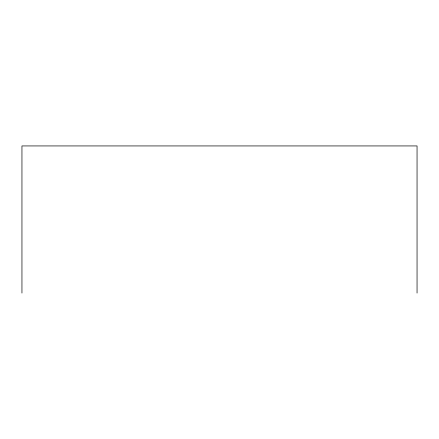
<?xml version="1.0" encoding="UTF-8"?>
<svg xmlns="http://www.w3.org/2000/svg" width="439" height="439" viewBox="0 0 439 439"><rect width="100%" height="100%" fill="white"/><g stroke="black" fill="none" stroke-linecap="round" stroke-linejoin="round"><path stroke-width="0.66" d="M417.05 293.065L417.05 145.935L21.95 145.935L21.95 293.065"/></g></svg>
